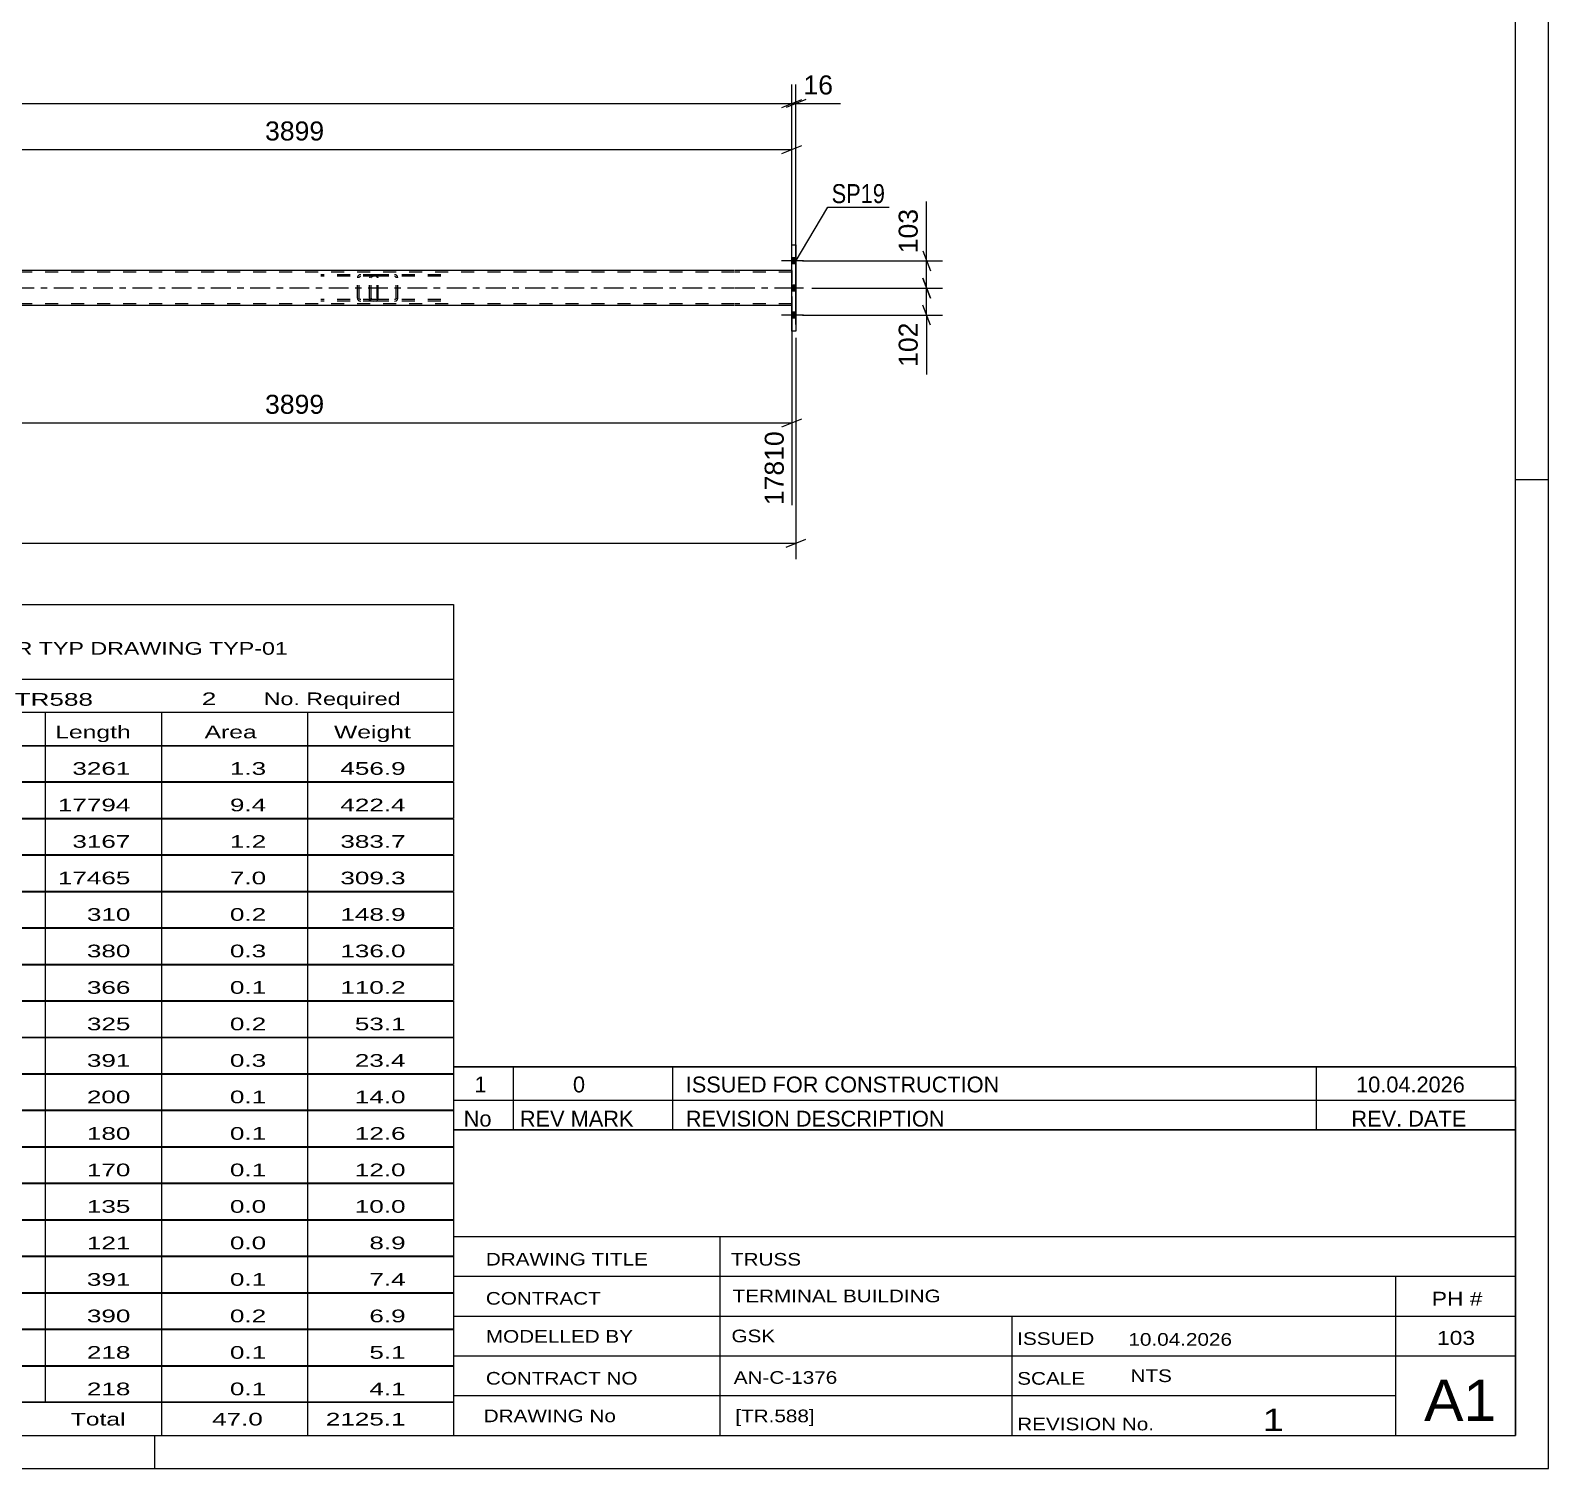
# Model space of a CAD drawing. Header units: millimetres. Extents: x 0 to 841, y 0 to 594.
# Drawn here: x 612.3 to 841, y 0 to 216.8 of the extents above; entities that cross this region are included whole.
import ezdxf

# ---------------------------------------------------------------- set-up
doc = ezdxf.new("R2010")
doc.units = ezdxf.units.MM
doc.linetypes.add('DXK_LINE_DOT2', pattern=[3.9198, 1.9599, -1.9599])
doc.linetypes.add('DXK_LINE_DOT3', pattern=[5.9187, 2.979, -0.9799, 0.9799, -0.9799])
doc.styles.add('Arial', font='arial.ttf', dxfattribs={"height": 0.2})
doc.styles.add('Arial Narrow', font='ARIALN.TTF', dxfattribs={"height": 0.2})

# ---------------------------------------------------------------- blocks, each defined once
blk = doc.blocks.new('Unknown-203724102-1113')
at = {"color": 5, "linetype": 'Continuous'}
for p, q in [((841, 0), (841, 594)), ((836, 5), (836, 589)), ((841, 149), (836, 149)), ((5, 5), (836, 5)), ((631, 0), (631, 5)), ((0, 0), (841, 0))]:
    blk.add_line(p, q, dxfattribs=at)
blk = doc.blocks.new('Part-203724102-2277 - 2267')
at = {"color": 2, "linetype": 'Continuous'}
for p, q in [((726.96, 171.43), (726.96, 184.43)), ((726.96, 184.43), (727.6, 184.43)), ((727.6, 184.43), (727.6, 171.43)), ((727.6, 171.43), (726.96, 171.43))]:
    blk.add_line(p, q, dxfattribs=at)
at = {"color": 7, "linetype": 'DXK_LINE_DOT2'}
for p, q in [((726.96, 171.43), (726.96, 184.43)), ((727.6, 184.43), (727.6, 171.43))]:
    blk.add_line(p, q, dxfattribs=at)
blk = doc.blocks.new('Part-203724102-2389 - 2267')
at = {"color": 7, "linetype": 'DXK_LINE_DOT2'}
for p, q in [((664.36, 179.93), (656.03, 179.93)), ((664.36, 179.69), (656.03, 179.69)), ((661.56, 179.64), (661.52, 179.45)), ((661.52, 176.41), (661.52, 179.45)), ((661.77, 179.45), (661.79, 179.54)), ((661.77, 176.41), (661.77, 179.45)), ((661.79, 179.54), (661.84, 179.62)), ((662.02, 179.93), (661.83, 179.89)), ((661.84, 179.62), (661.93, 179.67)), ((661.93, 179.67), (662.02, 179.69)), ((663.36, 179.69), (663.36, 179.93)), ((664.46, 179.89), (664.36, 179.93)), ((664.36, 179.69), (664.41, 179.67)), ((664.41, 179.67), (664.45, 179.62)), ((664.45, 179.62), (664.48, 179.54)), ((664.55, 179.79), (664.46, 179.89)), ((664.48, 179.54), (664.49, 179.45)), ((664.49, 176.41), (664.49, 179.45)), ((664.61, 179.64), (664.55, 179.79)), ((664.63, 179.45), (664.61, 179.64)), ((664.63, 176.41), (664.63, 179.45)), ((664.36, 176.17), (656.03, 176.17)), ((661.52, 176.41), (661.56, 176.23)), ((661.79, 176.32), (661.77, 176.41)), ((661.84, 176.24), (661.79, 176.32)), ((661.93, 176.19), (661.84, 176.24)), ((662.02, 176.17), (661.93, 176.19)), ((663.36, 175.93), (663.36, 176.17)), ((664.41, 176.19), (664.36, 176.17)), ((664.45, 176.24), (664.41, 176.19)), ((664.48, 176.32), (664.45, 176.24)), ((664.49, 176.41), (664.48, 176.32)), ((664.55, 176.07), (664.61, 176.23)), ((664.61, 176.23), (664.63, 176.41)), ((664.36, 175.93), (656.03, 175.93)), ((661.83, 175.97), (662.02, 175.93)), ((664.36, 175.93), (664.46, 175.97)), ((664.46, 175.97), (664.55, 176.07))]:
    blk.add_line(p, q, dxfattribs=at)
for centre, start, end in [((662.01, 179.44), 111.1941, 156.1506), ((662.01, 176.43), 203.8494, 248.8059)]:
    blk.add_arc(centre, 0.492, start, end, dxfattribs=at)
blk = doc.blocks.new('Part-203724102-2426 - 2267')
at = {"color": 7, "linetype": 'DXK_LINE_DOT2'}
for p, q in [((663.4, 179.64), (663.36, 179.45)), ((663.36, 176.41), (663.36, 179.45)), ((663.62, 179.45), (663.64, 179.54)), ((663.62, 176.41), (663.62, 179.45)), ((663.64, 179.54), (663.7, 179.62)), ((663.88, 179.93), (663.68, 179.89)), ((663.7, 179.62), (663.78, 179.67)), ((663.78, 179.67), (663.88, 179.69)), ((674.1, 179.93), (663.88, 179.93)), ((674.1, 179.69), (663.88, 179.69)), ((667.31, 179.89), (667.11, 179.93)), ((667.11, 179.69), (667.21, 179.67)), ((667.21, 179.67), (667.29, 179.62)), ((667.29, 179.62), (667.35, 179.54)), ((667.35, 179.54), (667.37, 179.45)), ((667.37, 176.41), (667.37, 179.45)), ((667.62, 179.45), (667.58, 179.64)), ((667.62, 176.41), (667.62, 179.45)), ((663.36, 176.41), (663.4, 176.23)), ((663.64, 176.32), (663.62, 176.41)), ((663.7, 176.24), (663.64, 176.32)), ((663.78, 176.19), (663.7, 176.24)), ((663.88, 176.17), (663.78, 176.19)), ((674.1, 176.17), (663.88, 176.17)), ((667.21, 176.19), (667.11, 176.17)), ((667.29, 176.24), (667.21, 176.19)), ((667.35, 176.32), (667.29, 176.24)), ((667.37, 176.41), (667.35, 176.32)), ((667.58, 176.23), (667.62, 176.41)), ((663.68, 175.97), (663.88, 175.93)), ((674.1, 175.93), (663.88, 175.93)), ((667.11, 175.93), (667.31, 175.97))]:
    blk.add_line(p, q, dxfattribs=at)
for centre, start, end in [((663.86, 179.43), 110.7583, 155.68), ((667.13, 179.43), 24.32, 69.2417), ((663.86, 176.43), 204.32, 249.2417), ((667.13, 176.43), 290.7583, 335.68)]:
    blk.add_arc(centre, 0.496, start, end, dxfattribs=at)
blk = doc.blocks.new('Part-203724102-2505 - 2267')
at = {"color": 7, "linetype": 'DXK_LINE_DOT2'}
for p, q in [((718.34, 180.33), (59.43, 180.33)), ((726.96, 180.33), (718.44, 180.33)), ((726.96, 180.57), (726.96, 175.29)), ((718.34, 175.53), (59.43, 175.53)), ((726.96, 175.53), (718.44, 175.53))]:
    blk.add_line(p, q, dxfattribs=at)
at = {"color": 2, "linetype": 'Continuous'}
for p, q in [((718.34, 180.57), (156.67, 180.57)), ((726.96, 180.57), (718.44, 180.57)), ((718.34, 175.29), (582.35, 175.29)), ((726.96, 175.29), (718.44, 175.29))]:
    blk.add_line(p, q, dxfattribs=at)
at = {"color": 7, "linetype": 'DXK_LINE_DOT3'}
for p, q in [((59.43, 177.93), (718.34, 177.93)), ((718.44, 177.93), (726.96, 177.93))]:
    blk.add_line(p, q, dxfattribs=at)
blk = doc.blocks.new('Bolt-203724102-2544 - 2267')
at = {"linetype": 'Continuous'}
for points in [[(726.96, 182.47), (726.96, 181.59), (727.6, 181.59), (727.6, 182.47)], [(726.96, 182.47), (726.96, 181.59), (727.6, 181.59), (727.6, 182.47)], [(726.96, 182.47), (726.96, 181.59), (727.6, 181.59), (727.6, 182.47)], [(726.96, 178.35), (726.96, 177.47), (727.6, 177.47), (727.6, 178.35)], [(726.96, 178.35), (726.96, 177.47), (727.6, 177.47), (727.6, 178.35)], [(726.96, 174.27), (726.96, 173.39), (727.6, 173.39), (727.6, 174.27)], [(726.96, 174.27), (726.96, 173.39), (727.6, 173.39), (727.6, 174.27)], [(726.96, 174.27), (726.96, 173.39), (727.6, 173.39), (727.6, 174.27)]]:
    blk.add_hatch(color=1, dxfattribs=at).paths.add_polyline_path(points)
at = {"color": 1, "linetype": 'Continuous'}
for p, q in [((728.76, 182.03), (725.44, 182.03)), ((728.76, 182.03), (725.44, 182.03)), ((728.76, 182.03), (725.44, 182.03)), ((727.6, 182.47), (726.96, 182.47)), ((727.6, 182.47), (726.96, 182.47)), ((727.6, 182.47), (726.96, 182.47)), ((727.6, 181.59), (726.96, 181.59)), ((727.6, 181.59), (726.96, 181.59)), ((727.6, 181.59), (726.96, 181.59)), ((728.76, 177.91), (725.44, 177.91)), ((728.76, 177.91), (725.44, 177.91)), ((727.6, 178.35), (726.96, 178.35)), ((727.6, 178.35), (726.96, 178.35)), ((727.6, 177.47), (726.96, 177.47)), ((727.6, 177.47), (726.96, 177.47)), ((727.6, 174.27), (726.96, 174.27)), ((727.6, 174.27), (726.96, 174.27)), ((727.6, 174.27), (726.96, 174.27)), ((728.76, 173.83), (725.44, 173.83)), ((728.76, 173.83), (725.44, 173.83)), ((728.76, 173.83), (725.44, 173.83)), ((727.6, 173.39), (726.96, 173.39)), ((727.6, 173.39), (726.96, 173.39)), ((727.6, 173.39), (726.96, 173.39))]:
    blk.add_line(p, q, dxfattribs=at)
blk = doc.blocks.new('StraightDimension-203724102-8859 - 2267')
at = {"color": 7, "linetype": 'Continuous'}
for p, q in [((726.96, 172.43), (726.96, 208.6)), ((727.6, 172.43), (727.6, 208.6)), ((725.46, 205.15), (728.46, 206.35)), ((729.1, 206.35), (726.1, 205.15)), ((726.96, 205.75), (727.6, 205.75))]:
    blk.add_line(p, q, dxfattribs=at)
at = {"color": 0}
blk.add_wipeout([(733.77, 206.5), (733.77, 210.7), (728.13, 210.7), (728.13, 206.5)], dxfattribs=at)
at = {"color": 7, "linetype": 'Continuous'}
blk.add_line((727.6, 205.75), (734.3, 205.75), dxfattribs=at)
blk.add_line((727.6, 205.75), (734.3, 205.75), dxfattribs=at)
at = {"color": 3, "style": 'Arial'}
blk.add_text('16', height=2.865, dxfattribs=at).set_placement((728.73, 207.1))
blk = doc.blocks.new('StraightDimension-203724102-2558 - 2267')
at = {"color": 7, "linetype": 'Continuous'}
for p, q in [((727.6, 170.43), (727.6, 137.07)), ((726.1, 138.87), (729.1, 140.07)), ((50.81, 139.47), (727.6, 139.47))]:
    blk.add_line(p, q, dxfattribs=at)
blk = doc.blocks.new('StraightDimension-203724102-2611 - 2267')
at = {"color": 7, "linetype": 'Continuous'}
for p, q in [((577.15, 173.89), (577.15, 145.2)), ((726.96, 175.33), (726.96, 145.2)), ((578.65, 158.22), (575.65, 157.02)), ((725.46, 157.02), (728.46, 158.22)), ((577.15, 157.62), (726.96, 157.62))]:
    blk.add_line(p, q, dxfattribs=at)
at = {"color": 0}
blk.add_wipeout([(657.1, 158.37), (657.1, 162.57), (647.01, 162.57), (647.01, 158.37)], dxfattribs=at)
at = {"color": 0, "linetype": 'Continuous'}
blk.add_wipeout([(726.36, 156.92), (722.16, 156.92), (722.16, 144.6), (726.36, 144.6)], dxfattribs=at)
at = {"color": 3, "style": 'Arial'}
blk.add_text('3899', height=2.865, dxfattribs=at).set_placement((647.61, 158.97))
at = {"color": 3, "linetype": 'Continuous', "style": 'Arial'}
blk.add_text('17810', height=2.865, rotation=90.0002, dxfattribs=at).set_placement((725.76, 145.2))
blk = doc.blocks.new('StraightDimension-203724102-2628 - 2267')
at = {"color": 7, "linetype": 'Continuous'}
for p, q in [((577.15, 181.97), (577.15, 201.66)), ((726.96, 181.57), (726.96, 201.66)), ((578.65, 199.41), (575.65, 198.21)), ((725.46, 198.21), (728.46, 199.41)), ((577.15, 198.81), (726.96, 198.81))]:
    blk.add_line(p, q, dxfattribs=at)
at = {"color": 0}
blk.add_wipeout([(657.1, 199.56), (657.1, 203.76), (647.01, 203.76), (647.01, 199.56)], dxfattribs=at)
at = {"color": 3, "style": 'Arial'}
blk.add_text('3899', height=2.865, dxfattribs=at).set_placement((647.61, 200.16))
blk = doc.blocks.new('StraightDimension-203724102-2773 - 2267')
at = {"color": 7, "linetype": 'Continuous'}
for p, q in [((746.69, 179.41), (747.89, 176.41)), ((730, 177.91), (749.69, 177.91)), ((747.29, 173.83), (747.29, 177.91)), ((747.89, 172.33), (746.69, 175.33)), ((728.6, 173.83), (749.69, 173.83))]:
    blk.add_line(p, q, dxfattribs=at)
at = {"color": 0}
blk.add_wipeout([(746.54, 173.31), (742.34, 173.31), (742.34, 165.44), (746.54, 165.44)], dxfattribs=at)
at = {"color": 7, "linetype": 'Continuous'}
blk.add_line((747.29, 173.83), (747.29, 164.91), dxfattribs=at)
blk.add_line((747.29, 173.83), (747.29, 164.91), dxfattribs=at)
at = {"color": 3, "style": 'Arial'}
blk.add_text('102', height=2.865, rotation=90.0002, dxfattribs=at).set_placement((745.94, 166.04))
blk = doc.blocks.new('StraightDimension-203724102-2786 - 2267')
at = {"color": 7, "linetype": 'Continuous'}
for p, q in [((746.69, 183.53), (747.89, 180.53)), ((728.6, 182.03), (749.69, 182.03)), ((747.29, 177.91), (747.29, 182.03)), ((747.89, 176.41), (746.69, 179.41)), ((730, 177.91), (749.69, 177.91))]:
    blk.add_line(p, q, dxfattribs=at)
at = {"color": 0}
blk.add_wipeout([(746.54, 190.43), (742.34, 190.43), (742.34, 182.56), (746.54, 182.56)], dxfattribs=at)
at = {"color": 7, "linetype": 'Continuous'}
blk.add_line((747.29, 182.03), (747.29, 190.95), dxfattribs=at)
blk.add_line((747.29, 182.03), (747.29, 190.95), dxfattribs=at)
at = {"color": 3, "style": 'Arial'}
blk.add_text('103', height=2.865, rotation=90.0002, dxfattribs=at).set_placement((745.94, 183.16))
blk = doc.blocks.new('StraightDimension-203724102-8860 - 2267')
at = {"color": 7, "linetype": 'Continuous'}
for p, q in [((726.96, 172.43), (726.96, 208.6)), ((725.46, 205.15), (728.46, 206.35)), ((50.81, 205.75), (726.96, 205.75))]:
    blk.add_line(p, q, dxfattribs=at)
blk = doc.blocks.new('Unknown-203724102-16302')
at = {"color": 7, "linetype": 'Continuous'}
for p, q in [((676, 51.05), (676, 5)), ((676, 51.05), (836, 51.05)), ((836, 51), (836, 5)), ((676, 35), (836, 35)), ((716.14, 35), (716.14, 5)), ((676, 29), (836, 29)), ((818, 5.05), (818, 29.05)), ((676, 23), (836, 23)), ((760.14, 23), (760.14, 5)), ((676, 17), (836, 17)), ((676, 11), (818, 11)), ((676, 5), (836, 5))]:
    blk.add_line(p, q, dxfattribs=at)
at = {"color": 7, "style": 'Arial Narrow'}
for s, height, width, p in [('DRAWING TITLE', 1.9089, 1.425378, (680.88, 30.61)), ('TRUSS', 1.909, 1.425378, (717.81, 30.59)), ('CONTRACT', 1.909, 1.425378, (680.88, 24.71)), ('TERMINAL BUILDING', 1.9089, 1.425378, (718.06, 25.07)), ('MODELLED BY', 1.9089, 1.425378, (680.88, 18.98)), ('GSK', 1.909, 1.425378, (717.88, 19.04)), ('ISSUED', 1.909, 1.425378, (760.94, 18.64)), ('10.04.2026', 1.909, 1.425378, (777.69, 18.52)), ('CONTRACT NO', 1.9089, 1.425378, (680.88, 12.66)), ('AN-C-1376', 1.909, 1.425378, (718.23, 12.78)), ('SCALE', 1.909, 1.425378, (760.94, 12.65)), ('A1', 6.204, 1.25, (822.24, 7.2)), ('DRAWING No', 1.909, 1.425378, (680.56, 7)), ('[TR.588]', 1.909, 1.425378, (718.46, 6.99)), ('REVISION No.', 1.9089, 1.425378, (760.94, 5.77)), ('1', 3.34, 1.5, (797.91, 5.68))]:
    blk.add_text(s, height=height, dxfattribs=dict(at, width=width)).set_placement(p)
at = {"color": 7, "linetype": 'Continuous', "style": 'Arial Narrow'}
for s, height, width, p in [('PH #', 2.1, 1.42538, (823.4, 24.55)), ('103', 2.1, 1.42538, (824.19, 18.65)), ('NTS', 1.909, 1.425378, (778, 13.05))]:
    blk.add_text(s, height=height, dxfattribs=dict(at, width=width)).set_placement(p)
blk = doc.blocks.new('Unknown-203724102-16303')
at = {"color": 7, "linetype": 'Continuous'}
for p, q in [((516, 130.25), (676, 130.25)), ((516, 119), (516, 130.25)), ((676, 130.25), (676, 119)), ((516, 119), (676, 119)), ((516, 119), (516, 114)), ((676, 119), (676, 114)), ((516, 114), (676, 114)), ((516, 114), (516, 109)), ((540, 114), (540, 109)), ((575.5, 114), (575.5, 109)), ((601.5, 114), (601.5, 109)), ((614.5, 114), (614.5, 109)), ((632, 114), (632, 109)), ((654, 114), (654, 109)), ((676, 114), (676, 109)), ((516, 109), (676, 109)), ((516, 108.95), (516, 103.55)), ((516, 108.95), (676, 108.95)), ((540, 109), (540, 103.5)), ((575.5, 109), (575.5, 103.5)), ((601.5, 109), (601.5, 103.5)), ((614.5, 109), (614.5, 103.5)), ((632, 109), (632, 103.5)), ((654, 109), (654, 103.5)), ((676, 108.95), (676, 103.55)), ((516, 103.55), (676, 103.55)), ((516, 103.45), (516, 98.05)), ((516, 103.45), (676, 103.45)), ((540, 103.5), (540, 98)), ((575.5, 103.5), (575.5, 98)), ((601.5, 103.5), (601.5, 98)), ((614.5, 103.5), (614.5, 98)), ((632, 103.5), (632, 98)), ((654, 103.5), (654, 98)), ((676, 103.45), (676, 98.05)), ((516, 98.05), (676, 98.05)), ((516, 97.95), (516, 92.55)), ((516, 97.95), (676, 97.95)), ((540, 98), (540, 92.5)), ((575.5, 98), (575.5, 92.5)), ((601.5, 98), (601.5, 92.5)), ((614.5, 98), (614.5, 92.5)), ((632, 98), (632, 92.5)), ((654, 98), (654, 92.5)), ((676, 97.95), (676, 92.55)), ((516, 92.55), (676, 92.55)), ((516, 92.45), (516, 87.05)), ((516, 92.45), (676, 92.45)), ((540, 92.5), (540, 87)), ((575.5, 92.5), (575.5, 87)), ((601.5, 92.5), (601.5, 87)), ((614.5, 92.5), (614.5, 87)), ((632, 92.5), (632, 87)), ((654, 92.5), (654, 87)), ((676, 92.45), (676, 87.05)), ((516, 87.05), (676, 87.05)), ((516, 86.95), (516, 81.55)), ((516, 86.95), (676, 86.95)), ((540, 87), (540, 81.5)), ((575.5, 87), (575.5, 81.5)), ((601.5, 87), (601.5, 81.5)), ((614.5, 87), (614.5, 81.5)), ((632, 87), (632, 81.5)), ((654, 87), (654, 81.5)), ((676, 86.95), (676, 81.55)), ((516, 81.55), (676, 81.55)), ((516, 81.45), (516, 76.05)), ((516, 81.45), (676, 81.45)), ((540, 81.5), (540, 76)), ((575.5, 81.5), (575.5, 76)), ((601.5, 81.5), (601.5, 76)), ((614.5, 81.5), (614.5, 76)), ((632, 81.5), (632, 76)), ((654, 81.5), (654, 76)), ((676, 81.45), (676, 76.05)), ((516, 76.05), (676, 76.05)), ((516, 75.95), (516, 70.55)), ((516, 75.95), (676, 75.95)), ((540, 76), (540, 70.5)), ((575.5, 76), (575.5, 70.5)), ((601.5, 76), (601.5, 70.5)), ((614.5, 76), (614.5, 70.5)), ((632, 76), (632, 70.5)), ((654, 76), (654, 70.5)), ((676, 75.95), (676, 70.55)), ((516, 70.55), (676, 70.55)), ((516, 70.45), (516, 65.05)), ((516, 70.45), (676, 70.45)), ((540, 70.5), (540, 65)), ((575.5, 70.5), (575.5, 65)), ((601.5, 70.5), (601.5, 65)), ((614.5, 70.5), (614.5, 65)), ((632, 70.5), (632, 65)), ((654, 70.5), (654, 65)), ((676, 70.45), (676, 65.05)), ((516, 65.05), (676, 65.05)), ((516, 64.95), (516, 59.55)), ((516, 64.95), (676, 64.95)), ((540, 65), (540, 59.5)), ((575.5, 65), (575.5, 59.5)), ((601.5, 65), (601.5, 59.5)), ((614.5, 65), (614.5, 59.5)), ((632, 65), (632, 59.5)), ((654, 65), (654, 59.5)), ((676, 64.95), (676, 59.55)), ((516, 59.55), (676, 59.55)), ((540, 59.5), (540, 54)), ((575.5, 59.5), (575.5, 54)), ((601.5, 59.5), (601.5, 54)), ((614.5, 59.5), (614.5, 54)), ((632, 59.5), (632, 54)), ((654, 59.5), (654, 54)), ((516, 59.45), (516, 54.05)), ((516, 59.45), (676, 59.45)), ((676, 59.45), (676, 54.05)), ((516, 54.05), (676, 54.05)), ((516, 53.95), (516, 48.55)), ((516, 53.95), (676, 53.95)), ((540, 54), (540, 48.5)), ((575.5, 54), (575.5, 48.5)), ((601.5, 54), (601.5, 48.5)), ((614.5, 54), (614.5, 48.5)), ((632, 54), (632, 48.5)), ((654, 54), (654, 48.5)), ((676, 53.95), (676, 48.55)), ((516, 48.55), (676, 48.55)), ((516, 48.45), (516, 43.05)), ((516, 48.45), (676, 48.45)), ((540, 48.5), (540, 43)), ((575.5, 48.5), (575.5, 43)), ((601.5, 48.5), (601.5, 43)), ((614.5, 48.5), (614.5, 43)), ((632, 48.5), (632, 43)), ((654, 48.5), (654, 43)), ((676, 48.45), (676, 43.05)), ((516, 43.05), (676, 43.05)), ((516, 42.95), (516, 37.55)), ((516, 42.95), (676, 42.95)), ((540, 43), (540, 37.5)), ((575.5, 43), (575.5, 37.5)), ((601.5, 43), (601.5, 37.5)), ((614.5, 43), (614.5, 37.5)), ((632, 43), (632, 37.5)), ((654, 43), (654, 37.5)), ((676, 42.95), (676, 37.55)), ((516, 37.55), (676, 37.55)), ((516, 37.45), (516, 32.05)), ((516, 37.45), (676, 37.45)), ((540, 37.5), (540, 32)), ((575.5, 37.5), (575.5, 32)), ((601.5, 37.5), (601.5, 32)), ((614.5, 37.5), (614.5, 32)), ((632, 37.5), (632, 32)), ((654, 37.5), (654, 32)), ((676, 37.45), (676, 32.05)), ((516, 32.05), (676, 32.05)), ((516, 31.95), (516, 26.55)), ((516, 31.95), (676, 31.95)), ((540, 32), (540, 26.5)), ((575.5, 32), (575.5, 26.5)), ((601.5, 32), (601.5, 26.5)), ((614.5, 32), (614.5, 26.5)), ((632, 32), (632, 26.5)), ((654, 32), (654, 26.5)), ((676, 31.95), (676, 26.55)), ((516, 26.55), (676, 26.55)), ((516, 26.45), (516, 21.05)), ((516, 26.45), (676, 26.45)), ((540, 26.5), (540, 21)), ((575.5, 26.5), (575.5, 21)), ((601.5, 26.5), (601.5, 21)), ((614.5, 26.5), (614.5, 21)), ((632, 26.5), (632, 21)), ((654, 26.5), (654, 21)), ((676, 26.45), (676, 21.05)), ((516, 21.05), (676, 21.05)), ((516, 20.95), (516, 15.55)), ((516, 20.95), (676, 20.95)), ((540, 21), (540, 15.5)), ((575.5, 21), (575.5, 15.5)), ((601.5, 21), (601.5, 15.5)), ((614.5, 21), (614.5, 15.5)), ((632, 21), (632, 15.5)), ((654, 21), (654, 15.5)), ((676, 20.95), (676, 15.55)), ((516, 15.55), (676, 15.55)), ((516, 15.45), (516, 10.05)), ((516, 15.45), (676, 15.45)), ((540, 15.5), (540, 10)), ((575.5, 15.5), (575.5, 10)), ((601.5, 15.5), (601.5, 10)), ((614.5, 15.5), (614.5, 10)), ((632, 15.5), (632, 10)), ((654, 15.5), (654, 10)), ((676, 15.45), (676, 10.05)), ((516, 10.05), (676, 10.05)), ((516, 10), (676, 10)), ((516, 10), (516, 5)), ((632, 10), (632, 5)), ((654, 10), (654, 5)), ((676, 10), (676, 5)), ((516, 5), (676, 5))]:
    blk.add_line(p, q, dxfattribs=at)
at = {"color": 7, "style": 'Arial Narrow'}
for s, height, width, p in [('GENERAL NOTES & WELD DETAILS :', 2.8633, 1.4, (517.15, 122.56)), ('REFER TYP DRAWING TYP-01', 1.9089, 1.6, (600.7, 122.66)), ("MATERIAL LIST FOR ASSEMBLY MK'D", 1.9089, 1.6, (517.15, 115.06)), ('TR588', 1.909, 1.794707, (609.9, 114.97)), ('2', 1.91, 1.794707, (638.08, 115.06)), ('No. Required', 1.9089, 1.6, (647.41, 115.06)), ('Mark', 1.909, 1.7, (517.34, 110)), ('Profile', 1.909, 1.7, (550.41, 110)), ('Material', 1.909, 1.7, (580.54, 110.06)), ('No.', 1.909, 1.7, (605.5, 110.06)), ('Length', 1.909, 1.7, (616, 110.06)), ('Area', 1.909, 1.7, (638.5, 110.06)), ('Weight', 1.909, 1.7, (658, 110.06))]:
    blk.add_text(s, height=height, dxfattribs=dict(at, width=width)).set_placement(p)
at = {"color": 7, "linetype": 'Continuous', "style": 'Arial Narrow'}
for s, height, width, p in [('M182', 1.909, 1.794707, (517.5, 104.56)), ('SHS100*6', 1.909, 1.794707, (542, 104.56)), ('E350', 1.909, 1.794707, (581.74, 104.56)), ('8', 1.91, 1.794707, (605.86, 104.56)), ('3261', 1.909, 1.794707, (618.58, 104.56)), ('1.3', 1.909, 1.794707, (642.32, 104.56)), ('456.9', 1.909, 1.794707, (658.96, 104.56)), ('BC191', 1.909, 1.794707, (517.5, 99.06)), ('SHS132*6', 1.909, 1.794707, (542, 99.06)), ('E350', 1.909, 1.794707, (581.74, 99.06)), ('1', 1.91, 1.794707, (605.86, 99.06)), ('17794', 1.909, 1.794707, (616.4, 99.06)), ('9.4', 1.909, 1.794707, (642.32, 99.06)), ('422.4', 1.909, 1.794707, (658.96, 99.06)), ('M177', 1.909, 1.794707, (517.5, 93.56)), ('SHS100*6', 1.909, 1.794707, (542, 93.56)), ('E350', 1.909, 1.794707, (581.74, 93.56)), ('7', 1.91, 1.794707, (605.86, 93.56)), ('3167', 1.909, 1.794707, (618.58, 93.56)), ('1.2', 1.909, 1.794707, (642.32, 93.56)), ('383.7', 1.909, 1.794707, (658.96, 93.56)), ('TR588', 1.909, 1.794707, (517.5, 88.06)), ('SHS100*6', 1.909, 1.794707, (542, 88.06)), ('E350', 1.909, 1.794707, (581.74, 88.06)), ('1', 1.91, 1.794707, (605.86, 88.06)), ('17465', 1.909, 1.794707, (616.4, 88.06)), ('7.0', 1.909, 1.794707, (642.32, 88.06)), ('309.3', 1.909, 1.794707, (658.96, 88.06)), ('PL761', 1.909, 1.794707, (517.5, 82.56)), ('PL12*300', 1.909, 1.794707, (542, 82.56)), ('E350', 1.909, 1.794707, (581.74, 82.56)), ('17', 1.909, 1.794707, (604.76, 82.56)), ('310', 1.909, 1.794707, (620.77, 82.56)), ('0.2', 1.909, 1.794707, (642.32, 82.56)), ('148.9', 1.909, 1.794707, (658.96, 82.56)), ('SP20', 1.909, 1.794707, (517.5, 77.06)), ('PL20*380', 1.909, 1.794707, (542, 77.06)), ('E350', 1.909, 1.794707, (581.74, 77.06)), ('6', 1.91, 1.794707, (605.86, 77.06)), ('380', 1.909, 1.794707, (620.77, 77.06)), ('0.3', 1.909, 1.794707, (642.32, 77.06)), ('136.0', 1.909, 1.794707, (658.96, 77.06)), ('M1454', 1.909, 1.794707, (517.5, 71.56)), ('RHS100*100*6', 1.9089, 1.794707, (542, 71.56)), ('E350', 1.909, 1.794707, (581.74, 71.56)), ('17', 1.909, 1.794707, (604.76, 71.56)), ('366', 1.909, 1.794707, (620.77, 71.56)), ('0.1', 1.909, 1.794707, (642.32, 71.56)), ('110.2', 1.909, 1.794707, (658.96, 71.56)), ('SP19', 1.909, 1.794707, (517.5, 66.06)), ('PL16*325', 1.909, 1.794707, (542, 66.06)), ('E350', 1.909, 1.794707, (581.74, 66.06)), ('4', 1.91, 1.794707, (605.86, 66.06)), ('325', 1.909, 1.794707, (620.77, 66.06)), ('0.2', 1.909, 1.794707, (642.32, 66.06)), ('53.1', 1.909, 1.794707, (661.14, 66.06)), ('PL181', 1.909, 1.794707, (517.5, 60.56)), ('PL12*340', 1.909, 1.794707, (542, 60.56)), ('E350', 1.909, 1.794707, (581.74, 60.56)), ('2', 1.91, 1.794707, (605.86, 60.56)), ('391', 1.909, 1.794707, (620.77, 60.56)), ('0.3', 1.909, 1.794707, (642.32, 60.56)), ('23.4', 1.909, 1.794707, (661.14, 60.56)), ('TB74', 1.909, 1.794707, (517.5, 55.06)), ('RHS150*110*6', 1.9089, 1.794707, (542, 55.06)), ('E350', 1.909, 1.794707, (581.74, 55.06)), ('3', 1.91, 1.794707, (605.86, 55.06)), ('200', 1.909, 1.794707, (620.77, 55.06)), ('0.1', 1.909, 1.794707, (642.32, 55.06)), ('14.0', 1.909, 1.794707, (661.14, 55.06)), ('TB48', 1.909, 1.794707, (517.5, 49.56)), ('RHS150*110*6', 1.9089, 1.794707, (542, 49.56)), ('E350', 1.909, 1.794707, (581.74, 49.56)), ('3', 1.91, 1.794707, (605.86, 49.56)), ('180', 1.909, 1.794707, (620.77, 49.56)), ('0.1', 1.909, 1.794707, (642.32, 49.56)), ('12.6', 1.909, 1.794707, (661.14, 49.56)), ('PL538', 1.909, 1.794707, (517.5, 44.06)), ('PL10*150', 1.909, 1.794707, (542, 44.06)), ('E350', 1.909, 1.794707, (581.74, 44.06)), ('6', 1.91, 1.794707, (605.86, 44.06)), ('170', 1.909, 1.794707, (620.77, 44.06)), ('0.1', 1.909, 1.794707, (642.32, 44.06)), ('12.0', 1.909, 1.794707, (661.14, 44.06)), ('ST33', 1.909, 1.794707, (517.5, 38.56)), ('PL8*100', 1.909, 1.794707, (542, 38.56)), ('E350', 1.909, 1.794707, (581.74, 38.56)), ('24', 1.909, 1.794707, (604.76, 38.56)), ('135', 1.909, 1.794707, (620.77, 38.56)), ('0.0', 1.909, 1.794707, (642.32, 38.56)), ('10.0', 1.909, 1.794707, (661.14, 38.56)), ('ST32', 1.909, 1.794707, (517.5, 33.06)), ('PL8*100', 1.909, 1.794707, (542, 33.06)), ('E350', 1.909, 1.794707, (581.74, 33.06)), ('24', 1.909, 1.794707, (604.76, 33.06)), ('121', 1.909, 1.794707, (620.77, 33.06)), ('0.0', 1.909, 1.794707, (642.32, 33.06)), ('8.9', 1.909, 1.794707, (663.33, 33.06)), ('PL100', 1.909, 1.794707, (517.5, 27.56)), ('PL10*120', 1.909, 1.794707, (542, 27.56)), ('E350', 1.909, 1.794707, (581.74, 27.56)), ('2', 1.91, 1.794707, (605.86, 27.56)), ('391', 1.909, 1.794707, (620.77, 27.56)), ('0.1', 1.909, 1.794707, (642.32, 27.56)), ('7.4', 1.909, 1.794707, (663.33, 27.56)), ('M1524', 1.909, 1.794707, (517.5, 22.06)), ('RHS100*100*6', 1.9089, 1.794707, (542, 22.06)), ('E350', 1.909, 1.794707, (581.74, 22.06)), ('1', 1.91, 1.794707, (605.86, 22.06)), ('390', 1.909, 1.794707, (620.77, 22.06)), ('0.2', 1.909, 1.794707, (642.32, 22.06)), ('6.9', 1.909, 1.794707, (663.33, 22.06)), ('PL190', 1.909, 1.794707, (517.5, 16.56)), ('PL12*166', 1.909, 1.794707, (542, 16.56)), ('E350', 1.909, 1.794707, (581.74, 16.56)), ('2', 1.91, 1.794707, (605.86, 16.56)), ('218', 1.909, 1.794707, (620.77, 16.56)), ('0.1', 1.909, 1.794707, (642.32, 16.56)), ('5.1', 1.909, 1.794707, (663.33, 16.56)), ('PL191', 1.909, 1.794707, (517.5, 11.06)), ('PL10*120', 1.909, 1.794707, (542, 11.06)), ('E350', 1.909, 1.794707, (581.74, 11.06)), ('2', 1.91, 1.794707, (605.86, 11.06)), ('218', 1.909, 1.794707, (620.77, 11.06)), ('0.1', 1.909, 1.794707, (642.32, 11.06)), ('4.1', 1.909, 1.794707, (663.33, 11.06)), ('Total', 1.909, 1.7, (618.33, 6.5)), ('47.0', 1.909, 1.794707, (639.64, 6.5)), ('2125.1', 1.909, 1.794707, (656.77, 6.5))]:
    blk.add_text(s, height=height, dxfattribs=dict(at, width=width)).set_placement(p)
blk = doc.blocks.new('Unknown-203724102-16305')
at = {"color": 7, "linetype": 'Continuous'}
for p, q in [((676, 60.55), (836, 60.55)), ((836, 60.55), (676, 60.55)), ((676, 60.55), (676, 55.55)), ((685, 60.55), (685, 55.55)), ((709, 60.55), (709, 55.55)), ((806, 60.55), (806, 55.55)), ((836, 60.55), (836, 55.55)), ((676, 55.55), (836, 55.55)), ((676, 55.55), (676, 51.05)), ((676, 55.55), (836, 55.55)), ((685, 55.55), (685, 51.05)), ((709, 55.55), (709, 51.05)), ((806, 55.55), (806, 51.05)), ((836, 55.55), (836, 51.05)), ((836, 51.05), (676, 51.05))]:
    blk.add_line(p, q, dxfattribs=at)
at = {"color": 7, "linetype": 'Continuous', "style": 'Arial Narrow'}
for s, height, width, p in [('1', 2.39, 1.196471, (679.16, 56.7)), ('0', 2.39, 1.196471, (694, 56.7)), ('ISSUED FOR CONSTRUCTION', 2.3861, 1.196471, (711, 56.7)), ('10.04.2026', 2.386, 1.196471, (812, 56.7)), ('No', 2.386, 1.2, (677.54, 51.55)), ('REV MARK', 2.386, 1.2, (686, 51.55)), ('REVISION DESCRIPTION', 2.3861, 1.2, (711, 51.55)), ('REV. DATE', 2.386, 1.2, (811.28, 51.55))]:
    blk.add_text(s, height=height, dxfattribs=dict(at, width=width)).set_placement(p)
blk = doc.blocks.new('Mark-203724102-2273 - 2267')
at = {"color": 0}
blk.add_wipeout([(741.02, 190.72), (741.02, 193.72), (732.98, 193.72), (732.98, 190.72)], dxfattribs=at)
blk.add_wipeout([(741.02, 190.72), (741.02, 193.72), (732.98, 193.72), (732.98, 190.72)], dxfattribs=at)
at = {"color": 30, "linetype": 'Continuous'}
for p, q in [((727.46, 181.82), (732.38, 190.12)), ((732.38, 190.12), (741.62, 190.12))]:
    blk.add_line(p, q, dxfattribs=at)
at = {"color": 3, "style": 'Arial Narrow'}
blk.add_text('SP19', height=2.863, dxfattribs=at).set_placement((732.98, 190.72))

msp = doc.modelspace()

# ---------------------------------------------------------------- block references
for name in ['Unknown-203724102-1113', 'Part-203724102-2277 - 2267', 'Bolt-203724102-2544 - 2267', 'Part-203724102-2505 - 2267', 'Part-203724102-2389 - 2267', 'Part-203724102-2426 - 2267', 'Unknown-203724102-16303', 'Unknown-203724102-16305', 'Unknown-203724102-16302']:
    msp.add_blockref(name, (0, 0))

# ---------------------------------------------------------------- next in the draw order: block references
for name in ['StraightDimension-203724102-8859 - 2267', 'StraightDimension-203724102-2558 - 2267']:
    msp.add_blockref(name, (0, 0))

# ---------------------------------------------------------------- next in the draw order: block references
for name in ['StraightDimension-203724102-2628 - 2267', 'StraightDimension-203724102-2611 - 2267']:
    msp.add_blockref(name, (0, 0))

# ---------------------------------------------------------------- next in the draw order: block references
msp.add_blockref('StraightDimension-203724102-2773 - 2267', (0, 0))

# ---------------------------------------------------------------- next in the draw order: block references
msp.add_blockref('StraightDimension-203724102-2786 - 2267', (0, 0))

# ---------------------------------------------------------------- next in the draw order: block references
msp.add_blockref('StraightDimension-203724102-8860 - 2267', (0, 0))

# ---------------------------------------------------------------- next in the draw order: block references
msp.add_blockref('Mark-203724102-2273 - 2267', (0, 0))

doc.saveas('drawing.dxf')
